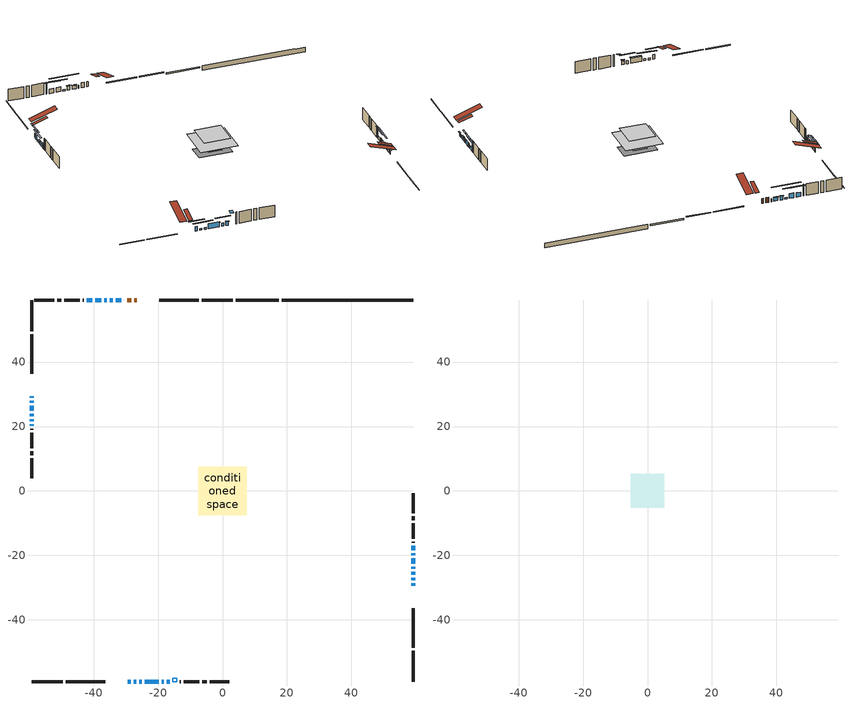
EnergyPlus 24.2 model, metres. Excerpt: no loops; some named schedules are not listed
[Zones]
conditioned space
 floor adiabatic (Floor2 construction): -2.84,-2.84 -2.84,2.84 2.84,2.84 2.84,-2.84 z0.65
 floor adiabatic (AdiabaticFloorConstruction): -7.46,-7.46 -7.46,7.46 7.46,7.46 7.46,-7.46 z3.09
 floor foundation (Slab1 construction): -6.65,-3.56 -6.65,3.56 6.65,3.56 6.65,-3.56 z-1.33
 floor foundation (Slab2 construction): -2.84,-2.84 -2.84,2.84 2.84,2.84 2.84,-2.84 z-0.15
 wall outside (RimJoist1 construction): 3.21,59.25 -6.51,59.25 / -59.25,-59.25 -49.54,-59.25 / -59.25,59.25 -59.25,49.54 / 59.25,-59.25 59.25,-49.54 z0.65:0.95
 wall outside (RimJoist2 construction): -7.44,59.25 -19.64,59.25 / -48.61,-59.25 -36.41,-59.25 / -59.25,48.61 -59.25,36.41 / 59.25,-48.61 59.25,-36.41 z0.65:0.95
 wall outside (AdiabaticWallConstruction 1): -26.6,59.25 -27.35,59.25 / -28.28,59.25 -29.52,59.25 z0.65:2.68
 wall outside (AdiabaticWallConstruction): -30.45,59.25 -30.55,59.25 / 59.25,-27.66 59.25,-26.91 z0.65:1.87; -29.45,-59.25 -28.53,-59.25 / -59.25,29.45 -59.25,28.94 / -59.25,28.01 -59.25,27.4 / -59.25,20.74 -59.25,20.23 / 59.25,-22.6 59.25,-20.87 / 59.25,-19.95 59.25,-19.34 / -40.38,59.25 -42.11,59.25 z0.65:2.48; -27.61,-59.25 -26.69,-59.25 z0.65:1.34; -25.76,-59.25 -25.05,-59.25 / -59.25,26.47 -59.25,24.95 z0.65:1.41; -24.12,-59.25 -19.75,-59.25 z0.65:2.71; -18.82,-59.25 -18.16,-59.25 z0.65:1.92; 59.25,-29.45 59.25,-28.59 / 59.25,-24.14 59.25,-23.53 / -31.48,59.25 -33.11,59.25 / -59.25,24.02 -59.25,23.2 / -59.25,22.28 -59.25,21.67 z0.65:2.12; 59.25,-25.99 59.25,-25.07 / -34.04,59.25 -34.95,59.25 / -17.23,-59.25 -16.37,-59.25 z0.65:2.23; -35.88,59.25 -36.7,59.25 z0.65:1.26; 59.25,-18.41 59.25,-16.98 z0.65:2; -37.62,59.25 -39.45,59.25 z0.65:2.61
 wall outside (Wall1 construction): -43.04,59.25 -43.32,59.25 / -13.22,-59.25 -12.93,-59.25 / -59.25,19.3 -59.25,19.01 / 59.25,-16.05 59.25,-15.77 z0.65:5.53
 wall outside (Wall2 construction): -44.25,59.25 -49.1,59.25 / -12,-59.25 -7.16,-59.25 / -59.25,18.08 -59.25,13.24 / 59.25,-14.84 59.25,-9.99 z0.65:5.53
 wall outside (Wall3 construction): -50.03,59.25 -51.31,59.25 / -6.23,-59.25 -4.95,-59.25 / -59.25,12.31 -59.25,11.03 / 59.25,-9.06 59.25,-7.78 z0.65:5.53
 wall outside (Wall4 construction): -52.23,59.25 -58.32,59.25 / -4.02,-59.25 2.07,-59.25 / -59.25,10.1 -59.25,4.01 / 59.25,-6.86 59.25,-0.77 z0.65:5.53
 wall foundation (FoundationWall1 construction): 18.41,59.25,-1.33 18.41,59.25,0.65 55.17,59.25,0.65 55.17,59.25,0.53 59.25,59.25,0.53 59.25,59.25,-1.33
 wall foundation (FoundationWall2 construction): 17.48,59.25 4.13,59.25 z-0.15:0.46
 window (WindowConstruction 22): -30.45,59.25 -30.55,59.25 z0.65:1.87
 window (WindowConstruction 5): -29.45,-59.25 -28.54,-59.25 z0.65:2.48
 window (WindowConstruction 6): -27.61,-59.25 -26.69,-59.25 z0.65:1.34
 window (WindowConstruction 7): -25.76,-59.25 -25.05,-59.25 z0.65:1.41
 window (WindowConstruction 8): -59.25,29.45 -59.25,28.94 z0.65:2.48
 window (WindowConstruction 9): -59.25,28.01 -59.25,27.4 z0.65:2.48
 window (WindowConstruction 10): -59.25,26.47 -59.25,24.95 z0.65:1.41
 window (WindowConstruction 11): -24.12,-59.25 -19.75,-59.25 z0.65:2.71
 window (WindowConstruction 12): -18.82,-59.25 -18.16,-59.25 z0.65:1.92
 window (WindowConstruction 13): 59.25,-29.45 59.25,-28.59 z0.65:2.12
 window (WindowConstruction 23): 59.25,-27.66 59.25,-26.91 z0.65:1.87
 window (WindowConstruction 14): 59.25,-25.99 59.25,-25.07 z0.65:2.23
 window (WindowConstruction 15): 59.25,-24.14 59.25,-23.53 z0.65:2.12
 window (WindowConstruction 16): -31.48,59.25 -33.11,59.25 z0.65:2.12
 window (WindowConstruction 17): -34.04,59.25 -34.95,59.25 z0.65:2.23
 window (WindowConstruction 18): -17.23,-59.25 -16.37,-59.25 z0.65:2.23
 window (WindowConstruction 19): -59.25,24.02 -59.25,23.21 z0.65:2.12
 window (WindowConstruction 20): -59.25,22.28 -59.25,21.67 z0.65:2.12
 window (WindowConstruction 21): -59.25,20.74 -59.25,20.23 z0.65:2.48
 window (WindowConstruction 24): -35.88,59.25 -36.69,59.25 z0.65:1.26
 window (WindowConstruction): 59.25,-22.6 59.25,-20.87 z0.65:2.48
 window (WindowConstruction 1): 59.25,-19.95 59.25,-19.34 z0.65:2.48
 window (WindowConstruction 2): 59.25,-18.41 59.25,-16.98 z0.65:2
 window (WindowConstruction 3): -37.62,59.25 -39.45,59.25 z0.65:2.61
 window (WindowConstruction 4): -40.38,59.25 -42.11,59.25 z0.65:2.48
 door (Door): -26.6,59.25 -27.35,59.25 z0.65:2.68
 door (Door 1): -28.28,59.25 -29.52,59.25 z0.65:2.68
 ceiling adiabatic (AdiabaticFloorConstruction): 7.46,-7.46 7.46,7.46 -7.46,7.46 -7.46,-7.46 z3.09
 roof outside (Roof2 construction): -25.67,59.25,5.53 -25.67,53.7,7.38 -24.21,53.7,7.38 -24.21,59.25,5.53; -30.38,-59.25,5.53 -30.38,-53.7,7.38 -31.84,-53.7,7.38 -31.84,-59.25,5.53; -59.25,30.38,5.53 -53.7,30.38,7.38 -53.7,31.84,7.38 -59.25,31.84,5.53; 59.25,-30.38,5.53 53.7,-30.38,7.38 53.7,-31.84,7.38 59.25,-31.84,5.53
 roof outside (AdiabaticRoofConstruction): -14.15,-59.25,5.53 -14.15,-58.03,5.94 -15.44,-58.03,5.94 -15.44,-59.25,5.53
 skylight (SkylightConstruction): -14.15,-59.25,5.53 -14.15,-58.03,5.94 -15.44,-58.03,5.94 -15.44,-59.25,5.53
attic - vented
 floor to conditioned space (Floor1 construction Reversed): -5.27,-5.27 -5.27,5.27 5.27,5.27 5.27,-5.27 z5.53
 roof outside (Roof1 construction): -23.28,59.25,5.53 -23.28,48.98,8.95 -20.57,48.98,8.95 -20.57,59.25,5.53; -32.77,-59.25,5.53 -32.77,-48.98,8.95 -35.48,-48.98,8.95 -35.48,-59.25,5.53; -59.25,32.77,5.53 -48.98,32.77,8.95 -48.98,35.48,8.95 -59.25,35.48,5.53; 59.25,-32.77,5.53 48.98,-32.77,8.95 48.98,-35.48,8.95 59.25,-35.48,5.53
shading: -25.82,-59.25 -32.17,-59.25 -32.17,-59.66 -25.82,-59.66 z5.2; -24.05,-59.25 -30.25,-59.25 -30.25,-59.66 -24.05,-59.66 z3.98; -22.41,-59.25 -28.4,-59.25 -28.4,-59.66 -22.41,-59.66 z4.05; -59.25,26.22 -59.25,32.17 -59.66,32.17 -59.66,26.22 z5.2; -59.25,24.68 -59.25,30.73 -59.66,30.73 -59.66,24.68 z5.2; -59.25,22.23 -59.25,29.19 -59.66,29.19 -59.66,22.23 z4.13; -19.67,-59.25 -24.2,-59.25 -24.2,-59.86 -19.67,-59.86 z2.79; -15.44,-59.25 -21.54,-59.25 -21.54,-59.66 -15.44,-59.66 z4.64; 59.25,-28.39 59.25,-29.65 59.66,-29.65 59.66,-28.39 z2.32; 59.25,-24.87 59.25,-26.19 59.66,-26.19 59.66,-24.87 z2.43; 59.25,-23.33 59.25,-24.34 59.66,-24.34 59.66,-23.33 z2.32; -33.31,59.25 -31.28,59.25 -31.28,59.66 -33.31,59.66 z2.32; -35.15,59.25 -33.84,59.25 -33.84,59.66 -35.15,59.66 z2.43; -16.07,-59.25 -17.53,-59.25 -17.53,-59.86 -16.07,-59.86 z2.52; -59.25,22.98 -59.25,24.25 -59.66,24.25 -59.66,22.98 z2.35; -59.25,21.47 -59.25,22.48 -59.66,22.48 -59.66,21.47 z2.32; -59.25,20.03 -59.25,20.94 -59.66,20.94 -59.66,20.03 z2.68; -42.21,59.25 -30.37,59.25 -30.37,59.66 -42.21,59.66 z6.77; 59.25,-18.16 59.25,-25.32 59.66,-25.32 59.66,-18.16 z5.2; 59.25,-16.62 59.25,-22.66 59.66,-22.66 59.66,-16.62 z5.2; 59.25,-14.27 59.25,-21.13 59.66,-21.13 59.66,-14.27 z4.72; -42.17,59.25 -34.9,59.25 -34.9,59.66 -42.17,59.66 z5.33; -44.83,59.25 -37.66,59.25 -37.66,59.66 -44.83,59.66 z5.2
[Building]
Building 1: Terrain=Suburbs
[Site:Location]
Point Petre AUT_ON: Latitude {deg}=43.83; Longitude {deg}=-77.15; Time Zone {hr}=-5; Elevation {m}=79; Keep Site Location Information=Yes
[Site:GroundTemperature:Shallow]
3.7516, 1.80644, 1.65067, 2.57374, 6.27937, 9.96774, 13.1654, 15.191, 15.363, 13.7156, 10.5995, 7.02426
[Site:WaterMainsTemperature]
Calculation Method=Schedule; Temperature Schedule=mains temperature schedule
[Material] Roughness=Rough; Thermal Absorptance=0.9
Name | Thickness {m} | Conductivity {W/m-K} | Density {kg/m3} | Specific Heat {J/kg-K} | Solar Absorptance | Visible Absorptance
asphalt or fiberglass shingles | 0.00635 | 0.162714 | 1121.4 | 1465.45 | 0.4 | 0.4
asphalt or fiberglass shingles 1 | 0.00635 | 0.162714 | 1121.4 | 1465.45 | 0.7 | 0.7
ceiling loosefill ins | 0.0846667 | 0.0480833 | 16.02 | 1046.75 | 0.7 | 0.7
ceiling stud and cavity | 0.1397 | 0.104117 | 65.682 | 1177.47 | 0.7 | 0.7
concrete 4.0 in. | 0.1016 | 1.803125 | 2242.8 | 837.4 | 0.7 | 0.7
concrete 8.0 in. | 0.2032 | 1.803125 | 2242.8 | 837.4 | 0.7 | 0.7
door material | 0.04445 | 0.053851 | 512.64 | 1214.23 | 0.7 | 0.7
door material 1 | 0.04445 | 0.188738 | 512.64 | 1214.23 | 0.7 | 0.7
exterior vertical ins | 0.00642537 | 0.029427 | 32.04 | 1214.23 | 0.7 | 0.7
floor covering | 0.0127 | 0.0433444 | 54.468 | 1339.84 | 0.6 | 0.6
floor rigid ins; roof rigid ins; wall rigid ins | 0.051816 | 0.029427 | 32.04 | 1214.23 | 0.7 | 0.7
floor rigid ins 1; roof rigid ins 1; wall rigid ins 1 | 0.512978 | 0.029427 | 32.04 | 1214.23 | 0.7 | 0.7
floor stud and cavity | 0.1397 | 0.192148 | 92.3553 | 1139.71 | 0.7 | 0.7
floor stud and cavity 1 | 0.1397 | 1.75129 | 37.0049 | 1207.88 | 0.7 | 0.7
furniture material conditioned space 1 | 0.1524 | 0.115458 | 640.8 | 1214.23 | 0.6 | 0.6
gypsum board | 0.0127 | 0.160291 | 801 | 837.4 | 0.6 | 0.6
gypsum board 1 | 0.0127 | 0.160291 | 801 | 837.4 | 0.7 | 0.7
osb sheathing 0.5 in. | 0.0127 | 0.115458 | 512.64 | 1214.23 | 0.7 | 0.7
osb sheathing 0.75 in. | 0.01905 | 0.115458 | 512.64 | 1214.23 | 0.7 | 0.7
osb sheathing 2.0 in. | 0.0508 | 0.115458 | 512.64 | 1214.23 | 0.7 | 0.7
rim joist stud and cavity | 0.0508 | 0.177588 | 50.32683 | 1063.81 | 0.6 | 0.6
rim joist stud and cavity 1 | 0.0508 | 0.49249 | 125.044 | 1163.47 | 0.6 | 0.6
roof stud and cavity | 0.2032 | 0.19904 | 78.34581 | 1123.46 | 0.7 | 0.7
roof stud and cavity 1 | 0.18415 | 1.78685 | 37.0049 | 1207.88 | 0.6 | 0.6
wall stud and cavity | 0.1397 | 0.28235 | 139.0536 | 1170.24 | 0.7 | 0.7
wall stud and cavity 1 | 0.1397 | 0.390845 | 139.0536 | 1170.24 | 0.7 | 0.7
wall stud and cavity 2 | 0.1397 | 0.212138 | 139.0536 | 1170.24 | 0.7 | 0.7
wall stud and cavity 3 | 0.1397 | 0.396708 | 139.0536 | 1170.24 | 0.7 | 0.7
wall stud and cavity 4 | 0.0889 | 0.380278 | 52.3479 | 1209.89 | 0.7 | 0.7
wall stud and cavity 5 | 0.0889 | 0.391764 | 83.0341 | 1211.67 | 0.7 | 0.7
wood siding | 0.0254 | 0.102417 | 544.68 | 1172.36 | 0.4 | 0.4
wood siding 1; wood siding 2; wood siding 3 | 0.0254 | 0.102417 | 544.68 | 1172.36 | 0.7 | 0.7
[WindowMaterial:SimpleGlazingSystem]
Name | U-Factor {W/m2-K} | Solar Heat Gain Coefficient
SkylightMaterial | 5.31111 | 0.7389
WindowMaterial | 2.78903 | 0.69
WindowMaterial 1 | 2.76973 | 0.63
WindowMaterial 10 | 6.7659 | 0.8
WindowMaterial 11 | 2.76746 | 0.63
WindowMaterial 12 | 2.77597 | 0.65
WindowMaterial 13 | 2.77825 | 0.66
WindowMaterial 14 | 2.76689 | 0.63
WindowMaterial 15 | 2.77484 | 0.65
WindowMaterial 16 | 2.77711 | 0.66
WindowMaterial 17 | 3.11893 | 0.41
WindowMaterial 18 | 5.2107 | 0.66
WindowMaterial 19 | 2.75553 | 0.6
WindowMaterial 2 | 2.78392 | 0.68
WindowMaterial 3 | 2.790737 | 0.7
WindowMaterial 4 | 2.779381 | 0.66
WindowMaterial 5 | 2.77995 | 0.67
WindowMaterial 6 | 2.762347 | 0.62
WindowMaterial 7 | 2.75837 | 0.61
WindowMaterial 8 | 2.76405 | 0.62
WindowMaterial 9 | 2.773703 | 0.65
[Construction]
AdiabaticFloorConstruction: floor stud and cavity 1, floor rigid ins 1, osb sheathing 0.75 in., floor covering
AdiabaticRoofConstruction: asphalt or fiberglass shingles 1, roof rigid ins 1, osb sheathing 0.75 in., roof stud and cavity 1
AdiabaticWallConstruction: wood siding 2, wall rigid ins 1, wall stud and cavity 4, gypsum board
AdiabaticWallConstruction 1: wood siding 3, wall rigid ins 1, wall stud and cavity 4, gypsum board
Door: door material
Door 1: door material 1
Floor1 construction Reversed: gypsum board, ceiling stud and cavity, ceiling loosefill ins
Floor2 construction: floor stud and cavity, floor rigid ins, osb sheathing 0.75 in., floor covering
FoundationWall1 construction: concrete 8.0 in.
FoundationWall2 construction: concrete 8.0 in., gypsum board 1
furniture construction conditioned space 1: furniture material conditioned space 1
PartitionWallConstruction: gypsum board, wall stud and cavity 5, gypsum board
RimJoist1 construction: wood siding 1, rim joist stud and cavity
RimJoist2 construction: wood siding 1, osb sheathing 2.0 in., rim joist stud and cavity 1
Roof1 construction: asphalt or fiberglass shingles
Roof2 construction: asphalt or fiberglass shingles, roof rigid ins, osb sheathing 0.75 in., roof stud and cavity, gypsum board
SkylightConstruction: SkylightMaterial
Slab1 construction; Slab2 construction: concrete 4.0 in.
Wall1 construction: wood siding, wall rigid ins, osb sheathing 0.5 in., wall stud and cavity, gypsum board
Wall2 construction: wood siding, osb sheathing 0.5 in., wall stud and cavity 1, gypsum board
Wall3 construction: wood siding, wall rigid ins, osb sheathing 0.5 in., wall stud and cavity 2, gypsum board
Wall4 construction: wood siding, osb sheathing 0.5 in., wall stud and cavity 3, gypsum board
WindowConstruction: WindowMaterial
WindowConstruction 1; WindowConstruction 9: WindowMaterial 1
WindowConstruction 10: WindowMaterial 9
WindowConstruction 11: WindowMaterial 10
WindowConstruction 12: WindowMaterial 11
WindowConstruction 13: WindowMaterial 12
WindowConstruction 14; WindowConstruction 17: WindowMaterial 13
WindowConstruction 15; WindowConstruction 20: WindowMaterial 14
WindowConstruction 16; WindowConstruction 19: WindowMaterial 15
WindowConstruction 18: WindowMaterial 16
WindowConstruction 2: WindowMaterial 2
WindowConstruction 21; WindowConstruction 8: WindowMaterial 8
WindowConstruction 22: WindowMaterial 17
WindowConstruction 23: WindowMaterial 18
WindowConstruction 24: WindowMaterial 19
WindowConstruction 3: WindowMaterial 3
WindowConstruction 4: WindowMaterial 4
WindowConstruction 5: WindowMaterial 5
WindowConstruction 6: WindowMaterial 6
WindowConstruction 7: WindowMaterial 7
[Zone] Multiplier=1; Part of Total Floor Area=Yes
Name | Volume {m3}
attic - vented | 61.8358
conditioned space | 895.6
[Space]
Name | Zone | Volume {m3}
attic - vented 1 | attic - vented | 61.8358
conditioned space 1 | conditioned space | 895.6
[ZoneInfiltration:EffectiveLeakageArea]
infil attic - vented 1: Zone or Space=attic - vented 1; Schedule=Always On Discrete; Effective Air Leakage Area {cm2}=4045.09; Stack Coefficient=0.000238119; Wind Coefficient=1.0426e-05
[ZoneMixing]
whole house fan mix: Zone or Space=attic - vented; Schedule=Always On Continuous; Design Flow Rate Calculation Method=Flow/Zone; Design Flow Rate {m3/s}=0; Source Zone or Space=conditioned space
[SurfaceProperty:ExposedFoundationPerimeter] Exposed Perimeter Calculation Method=TotalExposedPerimeter
Name | Total Exposed Perimeter {m}
Slab1 | 40.843
Slab2 | 13.347
[InternalMass] Zone or ZoneList=conditioned space; Space or SpaceList=conditioned space 1
Name | Construction | Surface Area {m2}
furniture mass conditioned space 1 | furniture construction conditioned space 1 | 152.61
partition wall mass | PartitionWallConstruction | 349.368
[Lights]
interior lighting: Zone or ZoneList or Space or SpaceList=conditioned space 1; Schedule=interior lighting schedule; Design Level Calculation Method=LightingLevel; Lighting Level {W}=343.2; Return Air Fraction=0; Fraction Radiant=0.6; Fraction Visible=0.2; Fraction Replaceable=1
[People]
occupants: Zone or ZoneList or Space or SpaceList=conditioned space 1; Number of People Schedule=occupants schedule; Number of People Calculation Method=People; Number of People=3; Fraction Radiant=0.314171; Sensible Heat Fraction=0.56303; Activity Level Schedule=occupants activity schedule; Carbon Dioxide Generation Rate {m3/s-W}=0; Enable ASHRAE 55 Comfort Warnings=No; Mean Radiant Temperature Calculation Type=EnclosureAveraged
[ElectricEquipment] Zone or ZoneList or Space or SpaceList=conditioned space 1; Design Level Calculation Method=EquipmentLevel
Name | Schedule | Design Level {W} | Fraction Latent | Fraction Radiant | Fraction Lost
clothes dryer | clothes dryer schedule | 140.772 | 0.015 | 0.081 | 0.85
clothes washer | clothes washer schedule | 32.1985 | 0.03 | 0.162 | 0.7
cooking range | cooking range schedule | 215.147 | 0.08 | 0.432 | 0.2
dishwasher | dishwasher schedule | 66.8632 | 0.3 | 0.18 | 0.4
fridge | fridge schedule | 72.9452 | 0 | 0.6 | 0
mech vent bath fan 0 | mech vent bath fan 0 schedule | 50.2 | 0 | 0 | 1
mech vent bath fan 1 | mech vent bath fan 1 schedule | 50.2 | 0 | 0 | 1
mech vent house fan | mech vent house fan schedule | 0 | 0 | 0 | 1
mech vent house fan cfis | mech vent house fan cfis schedule | 0 | 0 | 0 | 0
misc plug loads | misc plug loads schedule | 494.7 | 0.045 | 0.513 | 0.1
whole house fan | Always On Discrete | 0 | 0 | 0 | 1
[OtherEquipment] Zone or ZoneList or Space or SpaceList=conditioned space 1; Design Level Calculation Method=EquipmentLevel
Name | Fuel Type | Schedule | Design Level {W} | Fraction Latent | Fraction Radiant | Fraction Lost
clothes dryer 1 | Electricity | clothes dryer schedule | 0 | 0.015 | 0.081 | 0.85
cooking range 1 | Electricity | cooking range schedule | 0 | 0.08 | 0.432 | 0.2
general water use latent | None | general water use schedule | 62.594 | 1 | 0 | 0
general water use sensible | None | general water use schedule | -61.6891 | 0 | 0.6 | 0
mech vent house fan latent load | None | Always On Discrete | 0 | 1 | 0 | 0
mech vent house fan sensible load | None | Always On Discrete | 0 | 0 | 0 | 0
water heater energy adjustment1 | NaturalGas | Always On Discrete | 0.01 | 0 | 0 | 1
[ZoneInfiltration:DesignFlowRate] Zone or ZoneList or Space or SpaceList=conditioned space 1; Schedule=Always On Discrete; Design Flow Rate Calculation Method=Flow/Zone; Design Flow Rate {m3/s}=0
infil flow; natural vent flow; whole house fan flow
[Foundation:Kiva] Initial Indoor Air Temperature {C}=18; Wall Depth Below Slab {m}=0.2032
Name | Wall Height Above Grade {m} | Custom Block Material Name 1 | Custom Block Depth 1 {m} | Custom Block X Position 1 {m} | Custom Block Z Position 1 {m}
Foundation Kiva 1 | 0.650016
Foundation Kiva 2 | 0.460004 | exterior vertical ins | 0.609996 | 0.2159 | 0
[Foundation:Kiva:Settings]
Soil Conductivity {W/m-K}=0.849921; Soil Density {kg/m3}=1842.3; Soil Specific Heat {J/kg-K}=418.7; Ground Solar Absorptivity=0.9; Ground Thermal Absorptivity=0.9; Ground Surface Roughness {m}=0.03; Far-Field Width {m}=40; Deep-Ground Boundary Condition=ZeroFlux; Deep-Ground Depth {m}=40; Minimum Cell Dimension {m}=0.2; Maximum Cell Growth Coefficient=3; Simulation Timestep=Timestep
[Exterior:Lights]
exterior lighting: Schedule=exterior lighting schedule; Design Level {W}=75.6
[Schedule:Constant]
Name | Hourly Value
Always On Continuous; mech vent house fan schedule; mech vent house fan cfis schedule; Always On Discrete | 1
occupants activity schedule | 117.228
fridge schedule | 0
[Schedule:Week:Daily]
interior lighting schedule Week Rule - Jan1-Jan27: interior lighting schedule day, interior lighting schedule day, interior lighting schedule day, interior lighting schedule day, interior lighting schedule day, interior lighting schedule day, interior lighting schedule day, interior lighting schedule default day, interior lighting schedule default day, interior lighting schedule default day, interior lighting schedule default day, interior lighting schedule default day
interior lighting schedule Week Rule - Jan28-Feb3: interior lighting schedule day, interior lighting schedule day, interior lighting schedule day, interior lighting schedule day, interior lighting schedule day 1, interior lighting schedule day 1, interior lighting schedule day 1, interior lighting schedule default day, interior lighting schedule default day, interior lighting schedule default day, interior lighting schedule default day, interior lighting schedule default day
interior lighting schedule Week Rule - Feb4-Feb24: interior lighting schedule day 1, interior lighting schedule day 1, interior lighting schedule day 1, interior lighting schedule day 1, interior lighting schedule day 1, interior lighting schedule day 1, interior lighting schedule day 1, interior lighting schedule default day, interior lighting schedule default day, interior lighting schedule default day, interior lighting schedule default day, interior lighting schedule default day
interior lighting schedule Week Rule - Feb25-Mar3: interior lighting schedule day 1, interior lighting schedule day 1, interior lighting schedule day 1, interior lighting schedule day 1, interior lighting schedule day 2, interior lighting schedule day 2, interior lighting schedule day 2, interior lighting schedule default day, interior lighting schedule default day, interior lighting schedule default day, interior lighting schedule default day, interior lighting schedule default day
interior lighting schedule Week Rule - Mar4-Mar31: interior lighting schedule day 2, interior lighting schedule day 2, interior lighting schedule day 2, interior lighting schedule day 2, interior lighting schedule day 2, interior lighting schedule day 2, interior lighting schedule day 2, interior lighting schedule default day, interior lighting schedule default day, interior lighting schedule default day, interior lighting schedule default day, interior lighting schedule default day
interior lighting schedule Week Rule - Apr1-Apr28: interior lighting schedule day 3, interior lighting schedule day 3, interior lighting schedule day 3, interior lighting schedule day 3, interior lighting schedule day 3, interior lighting schedule day 3, interior lighting schedule day 3, interior lighting schedule default day, interior lighting schedule default day, interior lighting schedule default day, interior lighting schedule default day, interior lighting schedule default day
interior lighting schedule Week Rule - Apr29-May5: interior lighting schedule day 3, interior lighting schedule day 3, interior lighting schedule day 4, interior lighting schedule day 4, interior lighting schedule day 4, interior lighting schedule day 4, interior lighting schedule day 4, interior lighting schedule default day, interior lighting schedule default day, interior lighting schedule default day, interior lighting schedule default day, interior lighting schedule default day
interior lighting schedule Week Rule - May6-May26: interior lighting schedule day 4, interior lighting schedule day 4, interior lighting schedule day 4, interior lighting schedule day 4, interior lighting schedule day 4, interior lighting schedule day 4, interior lighting schedule day 4, interior lighting schedule default day, interior lighting schedule default day, interior lighting schedule default day, interior lighting schedule default day, interior lighting schedule default day
interior lighting schedule Week Rule - May27-Jun2: interior lighting schedule day 4, interior lighting schedule day 4, interior lighting schedule day 4, interior lighting schedule day 4, interior lighting schedule day 4, interior lighting schedule day 5, interior lighting schedule day 5, interior lighting schedule default day, interior lighting schedule default day, interior lighting schedule default day, interior lighting schedule default day, interior lighting schedule default day
interior lighting schedule Week Rule - Jun3-Jun30: interior lighting schedule day 5, interior lighting schedule day 5, interior lighting schedule day 5, interior lighting schedule day 5, interior lighting schedule day 5, interior lighting schedule day 5, interior lighting schedule day 5, interior lighting schedule default day, interior lighting schedule default day, interior lighting schedule default day, interior lighting schedule default day, interior lighting schedule default day
interior lighting schedule Week Rule - Jul1-Jul28: interior lighting schedule day 6, interior lighting schedule day 6, interior lighting schedule day 6, interior lighting schedule day 6, interior lighting schedule day 6, interior lighting schedule day 6, interior lighting schedule day 6, interior lighting schedule default day, interior lighting schedule default day, interior lighting schedule default day, interior lighting schedule default day, interior lighting schedule default day
interior lighting schedule Week Rule - Jul29-Aug4: interior lighting schedule day 6, interior lighting schedule day 6, interior lighting schedule day 6, interior lighting schedule day 7, interior lighting schedule day 7, interior lighting schedule day 7, interior lighting schedule day 7, interior lighting schedule default day, interior lighting schedule default day, interior lighting schedule default day, interior lighting schedule default day, interior lighting schedule default day
interior lighting schedule Week Rule - Aug5-Aug25: interior lighting schedule day 7, interior lighting schedule day 7, interior lighting schedule day 7, interior lighting schedule day 7, interior lighting schedule day 7, interior lighting schedule day 7, interior lighting schedule day 7, interior lighting schedule default day, interior lighting schedule default day, interior lighting schedule default day, interior lighting schedule default day, interior lighting schedule default day
interior lighting schedule Week Rule - Aug26-Sep1: interior lighting schedule day 7, interior lighting schedule day 7, interior lighting schedule day 7, interior lighting schedule day 7, interior lighting schedule day 7, interior lighting schedule day 7, interior lighting schedule day 8, interior lighting schedule default day, interior lighting schedule default day, interior lighting schedule default day, interior lighting schedule default day, interior lighting schedule default day
interior lighting schedule Week Rule - Sep2-Sep29: interior lighting schedule day 8, interior lighting schedule day 8, interior lighting schedule day 8, interior lighting schedule day 8, interior lighting schedule day 8, interior lighting schedule day 8, interior lighting schedule day 8, interior lighting schedule default day, interior lighting schedule default day, interior lighting schedule default day, interior lighting schedule default day, interior lighting schedule default day
interior lighting schedule Week Rule - Sep30-Oct6: interior lighting schedule day 8, interior lighting schedule day 9, interior lighting schedule day 9, interior lighting schedule day 9, interior lighting schedule day 9, interior lighting schedule day 9, interior lighting schedule day 9, interior lighting schedule default day, interior lighting schedule default day, interior lighting schedule default day, interior lighting schedule default day, interior lighting schedule default day
interior lighting schedule Week Rule - Oct7-Oct27: interior lighting schedule day 9, interior lighting schedule day 9, interior lighting schedule day 9, interior lighting schedule day 9, interior lighting schedule day 9, interior lighting schedule day 9, interior lighting schedule day 9, interior lighting schedule default day, interior lighting schedule default day, interior lighting schedule default day, interior lighting schedule default day, interior lighting schedule default day
interior lighting schedule Week Rule - Oct28-Nov3: interior lighting schedule day 9, interior lighting schedule day 9, interior lighting schedule day 9, interior lighting schedule day 9, interior lighting schedule day 10, interior lighting schedule day 10, interior lighting schedule day 10, interior lighting schedule default day, interior lighting schedule default day, interior lighting schedule default day, interior lighting schedule default day, interior lighting schedule default day
interior lighting schedule Week Rule - Nov4-Nov24: interior lighting schedule day 10, interior lighting schedule day 10, interior lighting schedule day 10, interior lighting schedule day 10, interior lighting schedule day 10, interior lighting schedule day 10, interior lighting schedule day 10, interior lighting schedule default day, interior lighting schedule default day, interior lighting schedule default day, interior lighting schedule default day, interior lighting schedule default day
interior lighting schedule Week Rule - Nov25-Dec1: interior lighting schedule day 10, interior lighting schedule day 10, interior lighting schedule day 10, interior lighting schedule day 10, interior lighting schedule day 10, interior lighting schedule day 10, interior lighting schedule day 11, interior lighting schedule default day, interior lighting schedule default day, interior lighting schedule default day, interior lighting schedule default day, interior lighting schedule default day
interior lighting schedule Week Rule - Dec2-Dec31: interior lighting schedule day 11, interior lighting schedule day 11, interior lighting schedule day 11, interior lighting schedule day 11, interior lighting schedule day 11, interior lighting schedule day 11, interior lighting schedule day 11, interior lighting schedule default day, interior lighting schedule default day, interior lighting schedule default day, interior lighting schedule default day, interior lighting schedule default day
occupants schedule Week Rule - Jan1-Dec31: occupants schedule day, occupants schedule day, occupants schedule day, occupants schedule day, occupants schedule day, occupants schedule day, occupants schedule day, occupants schedule default day, occupants schedule default day, occupants schedule default day, occupants schedule default day, occupants schedule default day
clothes dryer schedule Week Rule - Jan1-Dec31: clothes dryer schedule day, clothes dryer schedule day, clothes dryer schedule day, clothes dryer schedule day, clothes dryer schedule day, clothes dryer schedule day, clothes dryer schedule day, clothes dryer schedule default day, clothes dryer schedule default day, clothes dryer schedule default day, clothes dryer schedule default day, clothes dryer schedule default day
clothes washer schedule Week Rule - Jan1-Dec31: clothes washer schedule day, clothes washer schedule day, clothes washer schedule day, clothes washer schedule day, clothes washer schedule day, clothes washer schedule day, clothes washer schedule day, clothes washer schedule default day, clothes washer schedule default day, clothes washer schedule default day, clothes washer schedule default day, clothes washer schedule default day
cooking range schedule Week Rule - Jan1-Dec31: cooking range schedule day, cooking range schedule day, cooking range schedule day, cooking range schedule day, cooking range schedule day, cooking range schedule day, cooking range schedule day, cooking range schedule default day, cooking range schedule default day, cooking range schedule default day, cooking range schedule default day, cooking range schedule default day
dishwasher schedule Week Rule - Jan1-Dec31: dishwasher schedule day, dishwasher schedule day, dishwasher schedule day, dishwasher schedule day, dishwasher schedule day, dishwasher schedule day, dishwasher schedule day, dishwasher schedule default day, dishwasher schedule default day, dishwasher schedule default day, dishwasher schedule default day, dishwasher schedule default day
mech vent bath fan 0 schedule Week Rule - Jan1-Dec31: mech vent bath fan 0 schedule day, mech vent bath fan 0 schedule day, mech vent bath fan 0 schedule day, mech vent bath fan 0 schedule day, mech vent bath fan 0 schedule day, mech vent bath fan 0 schedule day, mech vent bath fan 0 schedule day, mech vent bath fan 0 schedule default day, mech vent bath fan 0 schedule default day, mech vent bath fan 0 schedule default day, mech vent bath fan 0 schedule default day, mech vent bath fan 0 schedule default day
mech vent bath fan 1 schedule Week Rule - Jan1-Dec31: mech vent bath fan 1 schedule day, mech vent bath fan 1 schedule day, mech vent bath fan 1 schedule day, mech vent bath fan 1 schedule day, mech vent bath fan 1 schedule day, mech vent bath fan 1 schedule day, mech vent bath fan 1 schedule day, mech vent bath fan 1 schedule default day, mech vent bath fan 1 schedule default day, mech vent bath fan 1 schedule default day, mech vent bath fan 1 schedule default day, mech vent bath fan 1 schedule default day
misc plug loads schedule Week Rule - Jan1-Dec31: misc plug loads schedule day, misc plug loads schedule day, misc plug loads schedule day, misc plug loads schedule day, misc plug loads schedule day, misc plug loads schedule day, misc plug loads schedule day, misc plug loads schedule default day, misc plug loads schedule default day, misc plug loads schedule default day, misc plug loads schedule default day, misc plug loads schedule default day
[Schedule:Year]
interior lighting schedule: interior lighting schedule Week Rule - Jan1-Jan27, 1, 1, 1, 27, interior lighting schedule Week Rule - Jan28-Feb3, 1, 28, 2, 3, interior lighting schedule Week Rule - Feb4-Feb24, 2, 4, 2, 24, interior lighting schedule Week Rule - Feb25-Mar3, 2, 25, 3, 3, interior lighting schedule Week Rule - Mar4-Mar31, 3, 4, 3, 31, interior lighting schedule Week Rule - Apr1-Apr28, 4, 1, 4, 28, interior lighting schedule Week Rule - Apr29-May5, 4, 29, 5, 5, interior lighting schedule Week Rule - May6-May26, 5, 6, 5, 26, interior lighting schedule Week Rule - May27-Jun2, 5, 27, 6, 2, interior lighting schedule Week Rule - Jun3-Jun30, 6, 3, 6, 30, interior lighting schedule Week Rule - Jul1-Jul28, 7, 1, 7, 28, interior lighting schedule Week Rule - Jul29-Aug4, 7, 29, 8, 4, interior lighting schedule Week Rule - Aug5-Aug25, 8, 5, 8, 25, interior lighting schedule Week Rule - Aug26-Sep1, 8, 26, 9, 1, interior lighting schedule Week Rule - Sep2-Sep29, 9, 2, 9, 29, interior lighting schedule Week Rule - Sep30-Oct6, 9, 30, 10, 6, interior lighting schedule Week Rule - Oct7-Oct27, 10, 7, 10, 27, interior lighting schedule Week Rule - Oct28-Nov3, 10, 28, 11, 3, interior lighting schedule Week Rule - Nov4-Nov24, 11, 4, 11, 24, interior lighting schedule Week Rule - Nov25-Dec1, 11, 25, 12, 1, interior lighting schedule Week Rule - Dec2-Dec31, 12, 2, 12, 31
occupants schedule: occupants schedule Week Rule - Jan1-Dec31, 1, 1, 12, 31
clothes dryer schedule: clothes dryer schedule Week Rule - Jan1-Dec31, 1, 1, 12, 31
clothes washer schedule: clothes washer schedule Week Rule - Jan1-Dec31, 1, 1, 12, 31
cooking range schedule: cooking range schedule Week Rule - Jan1-Dec31, 1, 1, 12, 31
dishwasher schedule: dishwasher schedule Week Rule - Jan1-Dec31, 1, 1, 12, 31
mech vent bath fan 0 schedule: mech vent bath fan 0 schedule Week Rule - Jan1-Dec31, 1, 1, 12, 31
mech vent bath fan 1 schedule: mech vent bath fan 1 schedule Week Rule - Jan1-Dec31, 1, 1, 12, 31
misc plug loads schedule: misc plug loads schedule Week Rule - Jan1-Dec31, 1, 1, 12, 31
general water use schedule: general water use schedule Week Rule - Jan1-Dec31, 1, 1, 12, 31
exterior lighting schedule: exterior lighting schedule Week Rule - Jan1-Jan27, 1, 1, 1, 27, exterior lighting schedule Week Rule - Jan28-Feb3, 1, 28, 2, 3, exterior lighting schedule Week Rule - Feb4-Feb24, 2, 4, 2, 24, exterior lighting schedule Week Rule - Feb25-Mar3, 2, 25, 3, 3, exterior lighting schedule Week Rule - Mar4-Mar31, 3, 4, 3, 31, exterior lighting schedule Week Rule - Apr1-Apr28, 4, 1, 4, 28, exterior lighting schedule Week Rule - Apr29-May5, 4, 29, 5, 5, exterior lighting schedule Week Rule - May6-May26, 5, 6, 5, 26, exterior lighting schedule Week Rule - May27-Jun2, 5, 27, 6, 2, exterior lighting schedule Week Rule - Jun3-Jun30, 6, 3, 6, 30, exterior lighting schedule Week Rule - Jul1-Jul28, 7, 1, 7, 28, exterior lighting schedule Week Rule - Jul29-Aug4, 7, 29, 8, 4, exterior lighting schedule Week Rule - Aug5-Aug25, 8, 5, 8, 25, exterior lighting schedule Week Rule - Aug26-Sep1, 8, 26, 9, 1, exterior lighting schedule Week Rule - Sep2-Sep29, 9, 2, 9, 29, exterior lighting schedule Week Rule - Sep30-Oct6, 9, 30, 10, 6, exterior lighting schedule Week Rule - Oct7-Oct27, 10, 7, 10, 27, exterior lighting schedule Week Rule - Oct28-Nov3, 10, 28, 11, 3, exterior lighting schedule Week Rule - Nov4-Nov24, 11, 4, 11, 24, exterior lighting schedule Week Rule - Nov25-Dec1, 11, 25, 12, 1, exterior lighting schedule Week Rule - Dec2-Dec31, 12, 2, 12, 31
[Schedule:Compact]
mains temperature schedule: Through: 01/01, For: AllDays, Until: 24:00, 7.83056, Through: 01/02, For: AllDays, Until: 24:00, 7.76444, Through: 01/03, For: AllDays, Until: 24:00, 7.69889, Through: 01/04, For: AllDays, Until: 24:00, 7.635, Through: 01/05, For: AllDays, Until: 24:00, 7.57222, Through: 01/06, For: AllDays, Until: 24:00, 7.51056, Through: 01/07, For: AllDays, Until: 24:00, 7.45, Through: 01/08, For: AllDays, Until: 24:00, 7.39111, Through: 01/09, For: AllDays, Until: 24:00, 7.33278, Through: 01/10, For: AllDays, Until: 24:00, 7.27667, Through: 01/11, For: AllDays, Until: 24:00, 7.22111, Through: 01/12, For: AllDays, Until: 24:00, 7.16722, Through: 01/13, For: AllDays, Until: 24:00, 7.11444, Through: 01/14, For: AllDays, Until: 24:00, 7.06333, Through: 01/15, For: AllDays, Until: 24:00, 7.01333, Through: 01/16, For: AllDays, Until: 24:00, 6.965, Through: 01/17, For: AllDays, Until: 24:00, 6.91778, Through: 01/18, For: AllDays, Until: 24:00, 6.87167, Through: 01/19, For: AllDays, Until: 24:00, 6.82778, Through: 01/20, For: AllDays, Until: 24:00, 6.78444, Through: 01/21, For: AllDays, Until: 24:00, 6.74333, Through: 01/22, For: AllDays, Until: 24:00, 6.70333, Through: 01/23, For: AllDays, Until: 24:00, 6.665, Through: 01/24, For: AllDays, Until: 24:00, 6.62778, Through: 01/25, For: AllDays, Until: 24:00, 6.59222, Through: 01/26, For: AllDays, Until: 24:00, 6.55833, Through: 01/27, For: AllDays, Until: 24:00, 6.52556, Through: 01/28, For: AllDays, Until: 24:00, 6.495, Through: 01/29, For: AllDays, Until: 24:00, 6.46556, Through: 01/30, For: AllDays, Until: 24:00, 6.43722, Through: 01/31, For: AllDays, Until: 24:00, 6.41111, Through: 02/01, For: AllDays, Until: 24:00, 6.38611, Through: 02/02, For: AllDays, Until: 24:00, 6.36333, Through: 02/03, For: AllDays, Until: 24:00, 6.34167, Through: 02/04, For: AllDays, Until: 24:00, 6.32111, Through: 02/05, For: AllDays, Until: 24:00, 6.30278, Through: 02/06, For: AllDays, Until: 24:00, 6.28611, Through: 02/07, For: AllDays, Until: 24:00, 6.27056, Through: 02/08, For: AllDays, Until: 24:00, 6.25722, Through: 02/09, For: AllDays, Until: 24:00, 6.245, Through: 02/10, For: AllDays, Until: 24:00, 6.23444, Through: 02/11, For: AllDays, Until: 24:00, 6.22556, Through: 02/12, For: AllDays, Until: 24:00, 6.21833, Through: 02/13, For: AllDays, Until: 24:00, 6.21278, Through: 02/14, For: AllDays, Until: 24:00, 6.20889, Through: 02/15, For: AllDays, Until: 24:00, 6.20611, Through: 02/16, For: AllDays, Until: 24:00, 6.20556, Through: 02/17, For: AllDays, Until: 24:00, 6.20611, Through: 02/18, For: AllDays, Until: 24:00, 6.20889, Through: 02/19, For: AllDays, Until: 24:00, 6.21278, Through: 02/20, For: AllDays, Until: 24:00, 6.21833, Through: 02/21, For: AllDays, Until: 24:00, 6.22556, Through: 02/22, For: AllDays, Until: 24:00, 6.235, Through: 02/23, For: AllDays, Until: 24:00, 6.245, Through: 02/24, For: AllDays, Until: 24:00, 6.25722, Through: 02/25, For: AllDays, Until: 24:00, 6.27111, Through: 02/26, For: AllDays, Until: 24:00, 6.28667, Through: 02/27, For: AllDays, Until: 24:00, 6.30333, Through: 02/28, For: AllDays, Until: 24:00, 6.32222, Through: 03/01, For: AllDays, Until: 24:00, 6.34222, Through: 03/02, For: AllDays, Until: 24:00, 6.36389, Through: 03/03, For: AllDays, Until: 24:00, 6.38722, Through: 03/04, For: AllDays, Until: 24:00, 6.41167, Through: 03/05, For: AllDays, Until: 24:00, 6.43833, Through: 03/06, For: AllDays, Until: 24:00, 6.46611, Through: 03/07, For: AllDays, Until: 24:00, 6.49556, Through: 03/08, For: AllDays, Until: 24:00, 6.52667, Through: 03/09, For: AllDays, Until: 24:00, 6.55944, Through: 03/10, For: AllDays, Until: 24:00, 6.59333, Through: 03/11, For: AllDays, Until: 24:00, 6.62889, Through: 03/12, For: AllDays, Until: 24:00, 6.66611, Through: 03/13, For: AllDays, Until: 24:00, 6.70444, Through: 03/14, For: AllDays, Until: 24:00, 6.74444, Through: 03/15, For: AllDays, Until: 24:00, 6.78611, Through: 03/16, For: AllDays, Until: 24:00, 6.82889, Through: 03/17, For: AllDays, Until: 24:00, 6.87333, Through: 03/18, For: AllDays, Until: 24:00, 6.91889, Through: 03/19, For: AllDays, Until: 24:00, 6.96611, Through: 03/20, For: AllDays, Until: 24:00, 7.015, Through: 03/21, For: AllDays, Until: 24:00, 7.065, Through: 03/22, For: AllDays, Until: 24:00, 7.11611, Through: 03/23, For: AllDays, Until: 24:00, 7.16889, Through: 03/24, For: AllDays, Until: 24:00, 7.22278, Through: 03/25, For: AllDays, Until: 24:00, 7.27833, Through: 03/26, For: AllDays, Until: 24:00, 7.335, Through: 03/27, For: AllDays, Until: 24:00, 7.39278, Through: 03/28, For: AllDays, Until: 24:00, 7.45222, Through: 03/29, For: AllDays, Until: 24:00, 7.51222, Through: 03/30, For: AllDays, Until: 24:00, 7.57389, Through: 03/31, For: AllDays, Until: 24:00, 7.63722, Through: 04/01, For: AllDays, Until: 24:00, 7.70111, Through: 04/02, For: AllDays, Until: 24:00, 7.76611, Through: 04/03, For: AllDays, Until: 24:00, 7.83278, Through: 04/04, For: AllDays, Until: 24:00, 7.90056, Through: 04/05, For: AllDays, Until: 24:00, 7.96889, Through: 04/06, For: AllDays, Until: 24:00, 8.03889, Through: 04/07, For: AllDays, Until: 24:00, 8.10944, Through: 04/08, For: AllDays, Until: 24:00, 8.18167, Through: 04/09, For: AllDays, Until: 24:00, 8.25444, Through: 04/10, For: AllDays, Until: 24:00, 8.32833, Through: 04/11, For: AllDays, Until: 24:00, 8.40333, Through: 04/12, For: AllDays, Until: 24:00, 8.47944, Through: 04/13, For: AllDays, Until: 24:00, 8.55611, Through: 04/14, For: AllDays, Until: 24:00, 8.63389, Through: 04/15, For: AllDays, Until: 24:00, 8.71278, Through: 04/16, For: AllDays, Until: 24:00, 8.79222, Through: 04/17, For: AllDays, Until: 24:00, 8.87278, Through: 04/18, For: AllDays, Until: 24:00, 8.95389, Through: 04/19, For: AllDays, Until: 24:00, 9.03611, Through: 04/20, For: AllDays, Until: 24:00, 9.11889, Through: 04/21, For: AllDays, Until: 24:00, 9.20222, Through: 04/22, For: AllDays, Until: 24:00, 9.28667, Through: 04/23, For: AllDays, Until: 24:00, 9.37167, Through: 04/24, For: AllDays, Until: 24:00, 9.45722, Through: 04/25, For: AllDays, Until: 24:00, 9.54389, Through: 04/26, For: AllDays, Until: 24:00, 9.63056, Through: 04/27, For: AllDays, Until: 24:00, 9.71833, Through: 04/28, For: AllDays, Until: 24:00, 9.80667, Through: 04/29, For: AllDays, Until: 24:00, 9.89556, Through: 04/30, For: AllDays, Until: 24:00, 9.98444, Through: 05/01, For: AllDays, Until: 24:00, 10.0744, Through: 05/02, For: AllDays, Until: 24:00, 10.1644, Through: 05/03, For: AllDays, Until: 24:00, 10.255, Through: 05/04, For: AllDays, Until: 24:00, 10.3461, Through: 05/05, For: AllDays, Until: 24:00, 10.4378, Through: 05/06, For: AllDays, Until: 24:00, 10.53, Through: 05/07, For: AllDays, Until: 24:00, 10.6222, Through: 05/08, For: AllDays, Until: 24:00, 10.7144, Through: 05/09, For: AllDays, Until: 24:00, 10.8072, Through: 05/10, For: AllDays, Until: 24:00, 10.9006, Through: 05/11, For: AllDays, Until: 24:00, 10.9939, Through: 05/12, For: AllDays, Until: 24:00, 11.0872, Through: 05/13, For: AllDays, Until: 24:00, 11.1806, Through: 05/14, For: AllDays, Until: 24:00, 11.2744, Through: 05/15, For: AllDays, Until: 24:00, 11.3683, Through: 05/16, For: AllDays, Until: 24:00, 11.4628, Through: 05/17, For: AllDays, Until: 24:00, 11.5567, Through: 05/18, For: AllDays, Until: 24:00, 11.6506, Through: 05/19, For: AllDays, Until: 24:00, 11.745, Through: 05/20, For: AllDays, Until: 24:00, 11.8389, Through: 05/21, For: AllDays, Until: 24:00, 11.9333, Through: 05/22, For: AllDays, Until: 24:00, 12.0272, Through: 05/23, For: AllDays, Until: 24:00, 12.1211, Through: 05/24, For: AllDays, Until: 24:00, 12.215, Through: 05/25, For: AllDays, Until: 24:00, 12.3083, Through: 05/26, For: AllDays, Until: 24:00, 12.4017, Through: 05/27, For: AllDays, Until: 24:00, 12.495, Through: 05/28, For: AllDays, Until: 24:00, 12.5878, Through: 05/29, For: AllDays, Until: 24:00, 12.6806, Through: 05/30, For: AllDays, Until: 24:00, 12.7728, Through: 05/31, For: AllDays, Until: 24:00, 12.865, Through: 06/01, For: AllDays, Until: 24:00, 12.9567, Through: 06/02, For: AllDays, Until: 24:00, 13.0478, Through: 06/03, For: AllDays, Until: 24:00, 13.1389, Through: 06/04, For: AllDays, Until: 24:00, 13.2294, Through: 06/05, For: AllDays, Until: 24:00, 13.3194, Through: 06/06, For: AllDays, Until: 24:00, 13.4089, Through: 06/07, For: AllDays, Until: 24:00, 13.4978, Through: 06/08, For: AllDays, Until: 24:00, 13.5867, Through: 06/09, For: AllDays, Until: 24:00, 13.6744, Through: 06/10, For: AllDays, Until: 24:00, 13.7617, Through: 06/11, For: AllDays, Until: 24:00, 13.8483, Through: 06/12, For: AllDays, Until: 24:00, 13.9344, Through: 06/13, For: AllDays, Until: 24:00, 14.02, Through: 06/14, For: AllDays, Until: 24:00, 14.1044, Through: 06/15, For: AllDays, Until: 24:00, 14.1883, Through: 06/16, For: AllDays, Until: 24:00, 14.2717, Through: 06/17, For: AllDays, Until: 24:00, 14.3544, Through: 06/18, For: AllDays, Until: 24:00, 14.4361, Through: 06/19, For: AllDays, Until: 24:00, 14.5167, Through: 06/20, For: AllDays, Until: 24:00, 14.5967, Through: 06/21, For: AllDays, Until: 24:00, 14.6761, Through: 06/22, For: AllDays, Until: 24:00, 14.7544, Through: 06/23, For: AllDays, Until: 24:00, 14.8317, Through: 06/24, For: AllDays, Until: 24:00, 14.9078, Through: 06/25, For: AllDays, Until: 24:00, 14.9833, Through: 06/26, For: AllDays, Until: 24:00, 15.0578, Through: 06/27, For: AllDays, Until: 24:00, 15.1311, Through: 06/28, For: AllDays, Until: 24:00, 15.2039, Through: 06/29, For: AllDays, Until: 24:00, 15.275, Through: 06/30, For: AllDays, Until: 24:00, 15.3456, Through: 07/01, For: AllDays, Until: 24:00, 15.415, Through: 07/02, For: AllDays, Until: 24:00, 15.4828, Through: 07/03, For: AllDays, Until: 24:00, 15.55, Through: 07/04, For: AllDays, Until: 24:00, 15.6161, Through: 07/05, For: AllDays, Until: 24:00, 15.6806, Through: 07/06, For: AllDays, Until: 24:00, 15.7439, Through: 07/07, For: AllDays, Until: 24:00, 15.8061, Through: 07/08, For: AllDays, Until: 24:00, 15.8672, Through: 07/09, For: AllDays, Until: 24:00, 15.9272, Through: 07/10, For: AllDays, Until: 24:00, 15.9861, Through: 07/11, For: AllDays, Until: 24:00, 16.0433, Through: 07/12, For: AllDays, Until: 24:00, 16.0994, Through: 07/13, For: AllDays, Until: 24:00, 16.1539, Through: 07/14, For: AllDays, Until: 24:00, 16.2072, Through: 07/15, For: AllDays, Until: 24:00, 16.2594, Through: 07/16, For: AllDays, Until: 24:00, 16.31, Through: 07/17, For: AllDays, Until: 24:00, 16.3594, Through: 07/18, For: AllDays, Until: 24:00, 16.4072, Through: 07/19, For: AllDays, Until: 24:00, 16.4539, Through: 07/20, For: AllDays, Until: 24:00, 16.4989, Through: 07/21, For: AllDays, Until: 24:00, 16.5428, Through: 07/22, For: AllDays, Until: 24:00, 16.585, Through: 07/23, For: AllDays, Until: 24:00, 16.6256, Through: 07/24, For: AllDays, Until: 24:00, 16.665, Through: 07/25, For: AllDays, Until: 24:00, 16.7028, Through: 07/26, For: AllDays, Until: 24:00, 16.7389, Through: 07/27, For: AllDays, Until: 24:00, 16.7739, Through: 07/28, For: AllDays, Until: 24:00, 16.8072, Through: 07/29, For: AllDays, Until: 24:00, 16.8394, Through: 07/30, For: AllDays, Until: 24:00, 16.8694, Through: 07/31, For: AllDays, Until: 24:00, 16.8983, Through: 08/01, For: AllDays, Until: 24:00, 16.9256, Through: 08/02, For: AllDays, Until: 24:00, 16.9511, Through: 08/03, For: AllDays, Until: 24:00, 16.975, Through: 08/04, For: AllDays, Until: 24:00, 16.9978, Through: 08/05, For: AllDays, Until: 24:00, 17.0189, Through: 08/06, For: AllDays, Until: 24:00, 17.0378, Through: 08/07, For: AllDays, Until: 24:00, 17.0556, Through: 08/08, For: AllDays, Until: 24:00, 17.0722, Through: 08/09, For: AllDays, Until: 24:00, 17.0867, Through: 08/10, For: AllDays, Until: 24:00, 17.0994, Through: 08/11, For: AllDays, Until: 24:00, 17.1111, Through: 08/12, For: AllDays, Until: 24:00, 17.1206, Through: 08/13, For: AllDays, Until: 24:00, 17.1289, Through: 08/14, For: AllDays, Until: 24:00, 17.1356, Through: 08/15, For: AllDays, Until: 24:00, 17.1406, Through: 08/16, For: AllDays, Until: 24:00, 17.1433, Through: 08/17, For: AllDays, Until: 24:00, 17.1456, Through: 08/18, For: AllDays, Until: 24:00, 17.1456, Through: 08/19, For: AllDays, Until: 24:00, 17.1439, Through: 08/20, For: AllDays, Until: 24:00, 17.1406, Through: 08/21, For: AllDays, Until: 24:00, 17.1356, Through: 08/22, For: AllDays, Until: 24:00, 17.1294, Through: 08/23, For: AllDays, Until: 24:00, 17.1217, Through: 08/24, For: AllDays, Until: 24:00, 17.1117, Through: 08/25, For: AllDays, Until: 24:00, 17.1006, Through: 08/26, For: AllDays, Until: 24:00, 17.0878, Through: 08/27, For: AllDays, Until: 24:00, 17.0733, Through: 08/28, For: AllDays, Until: 24:00, 17.0572, Through: 08/29, For: AllDays, Until: 24:00, 17.0394, Through: 08/30, For: AllDays, Until: 24:00, 17.02, Through: 08/31, For: AllDays, Until: 24:00, 16.9994, Through: 09/01, For: AllDays, Until: 24:00, 16.9772, Through: 09/02, For: AllDays, Until: 24:00, 16.9533, Through: 09/03, For: AllDays, Until: 24:00, 16.9278, Through: 09/04, For: AllDays, Until: 24:00, 16.9006, Through: 09/05, For: AllDays, Until: 24:00, 16.8717, Through: 09/06, For: AllDays, Until: 24:00, 16.8417, Through: 09/07, For: AllDays, Until: 24:00, 16.81, Through: 09/08, For: AllDays, Until: 24:00, 16.7767, Through: 09/09, For: AllDays, Until: 24:00, 16.7422, Through: 09/10, For: AllDays, Until: 24:00, 16.7056, Through: 09/11, For: AllDays, Until: 24:00, 16.6678, Through: 09/12, For: AllDays, Until: 24:00, 16.6289, Through: 09/13, For: AllDays, Until: 24:00, 16.5883, Through: 09/14, For: AllDays, Until: 24:00, 16.5461, Through: 09/15, For: AllDays, Until: 24:00, 16.5022, Through: 09/16, For: AllDays, Until: 24:00, 16.4572, Through: 09/17, For: AllDays, Until: 24:00, 16.4111, Through: 09/18, For: AllDays, Until: 24:00, 16.3633, Through: 09/19, For: AllDays, Until: 24:00, 16.3139, Through: 09/20, For: AllDays, Until: 24:00, 16.2633, Through: 09/21, For: AllDays, Until: 24:00, 16.2117, Through: 09/22, For: AllDays, Until: 24:00, 16.1583, Through: 09/23, For: AllDays, Until: 24:00, 16.1039, Through: 09/24, For: AllDays, Until: 24:00, 16.0478, Through: 09/25, For: AllDays, Until: 24:00, 15.9906, Through: 09/26, For: AllDays, Until: 24:00, 15.9322, Through: 09/27, For: AllDays, Until: 24:00, 15.8722, Through: 09/28, For: AllDays, Until: 24:00, 15.8111, Through: 09/29, For: AllDays, Until: 24:00, 15.7489, Through: 09/30, For: AllDays, Until: 24:00, 15.6856, Through: 10/01, For: AllDays, Until: 24:00, 15.6211, Through: 10/02, For: AllDays, Until: 24:00, 15.555, Through: 10/03, For: AllDays, Until: 24:00, 15.4883, Through: 10/04, For: AllDays, Until: 24:00, 15.4206, Through: 10/05, For: AllDays, Until: 24:00, 15.3511, Through: 10/06, For: AllDays, Until: 24:00, 15.2811, Through: 10/07, For: AllDays, Until: 24:00, 15.2094, Through: 10/08, For: AllDays, Until: 24:00, 15.1372, Through: 10/09, For: AllDays, Until: 24:00, 15.0639, Through: 10/10, For: AllDays, Until: 24:00, 14.9894, Through: 10/11, For: AllDays, Until: 24:00, 14.9139, Through: 10/12, For: AllDays, Until: 24:00, 14.8378, Through: 10/13, For: AllDays, Until: 24:00, 14.7606, Through: 10/14, For: AllDays, Until: 24:00, 14.6822, Through: 10/15, For: AllDays, Until: 24:00, 14.6033, Through: 10/16, For: AllDays, Until: 24:00, 14.5233, Through: 10/17, For: AllDays, Until: 24:00, 14.4422, Through: 10/18, For: AllDays, Until: 24:00, 14.3606, Through: 10/19, For: AllDays, Until: 24:00, 14.2783, Through: 10/20, For: AllDays, Until: 24:00, 14.195, Through: 10/21, For: AllDays, Until: 24:00, 14.1111, Through: 10/22, For: AllDays, Until: 24:00, 14.0267, Through: 10/23, For: AllDays, Until: 24:00, 13.9411, Through: 10/24, For: AllDays, Until: 24:00, 13.8556, Through: 10/25, For: AllDays, Until: 24:00, 13.7689, Through: 10/26, For: AllDays, Until: 24:00, 13.6811, Through: 10/27, For: AllDays, Until: 24:00, 13.5933, Through: 10/28, For: AllDays, Until: 24:00, 13.505, Through: 10/29, For: AllDays, Until: 24:00, 13.4161, Through: 10/30, For: AllDays, Until: 24:00, 13.3267, Through: 10/31, For: AllDays, Until: 24:00, 13.2367, Through: 11/01, For: AllDays, Until: 24:00, 13.1461, Through: 11/02, For: AllDays, Until: 24:00, 13.055, Through: 11/03, For: AllDays, Until: 24:00, 12.9639, Through: 11/04, For: AllDays, Until: 24:00, 12.8722, Through: 11/05, For: AllDays, Until: 24:00, 12.7806, Through: 11/06, For: AllDays, Until: 24:00, 12.6878, Through: 11/07, For: AllDays, Until: 24:00, 12.595, Through: 11/08, For: AllDays, Until: 24:00, 12.5022, Through: 11/09, For: AllDays, Until: 24:00, 12.4094, Through: 11/10, For: AllDays, Until: 24:00, 12.3156, Through: 11/11, For: AllDays, Until: 24:00, 12.2222, Through: 11/12, For: AllDays, Until: 24:00, 12.1283, Through: 11/13, For: AllDays, Until: 24:00, 12.0344, Through: 11/14, For: AllDays, Until: 24:00, 11.9406, Through: 11/15, For: AllDays, Until: 24:00, 11.8467, Through: 11/16, For: AllDays, Until: 24:00, 11.7522, Through: 11/17, For: AllDays, Until: 24:00, 11.6583, Through: 11/18, For: AllDays, Until: 24:00, 11.5644, Through: 11/19, For: AllDays, Until: 24:00, 11.47, Through: 11/20, For: AllDays, Until: 24:00, 11.3761, Through: 11/21, For: AllDays, Until: 24:00, 11.2822, Through: 11/22, For: AllDays, Until: 24:00, 11.1883, Through: 11/23, For: AllDays, Until: 24:00, 11.0944, Through: 11/24, For: AllDays, Until: 24:00, 11.0011, Through: 11/25, For: AllDays, Until: 24:00, 10.9078, Through: 11/26, For: AllDays, Until: 24:00, 10.8144, Through: 11/27, For: AllDays, Until: 24:00, 10.7217, Through: 11/28, For: AllDays, Until: 24:00, 10.6294, Through: 11/29, For: AllDays, Until: 24:00, 10.5372, Through: 11/30, For: AllDays, Until: 24:00, 10.445, Through: 12/01, For: AllDays, Until: 24:00, 10.3539, Through: 12/02, For: AllDays, Until: 24:00, 10.2628, Through: 12/03, For: AllDays, Until: 24:00, 10.1717, Through: 12/04, For: AllDays, Until: 24:00, 10.0817, Through: 12/05, For: AllDays, Until: 24:00, 9.99167, Through: 12/06, For: AllDays, Until: 24:00, 9.90222, Through: 12/07, For: AllDays, Until: 24:00, 9.81389, Through: 12/08, For: AllDays, Until: 24:00, 9.72556, Through: 12/09, For: AllDays, Until: 24:00, 9.63778, Through: 12/10, For: AllDays, Until: 24:00, 9.55056, Through: 12/11, For: AllDays, Until: 24:00, 9.46444, Through: 12/12, For: AllDays, Until: 24:00, 9.37833, Through: 12/13, For: AllDays, Until: 24:00, 9.29333, Through: 12/14, For: AllDays, Until: 24:00, 9.20889, Through: 12/15, For: AllDays, Until: 24:00, 9.12556, Through: 12/16, For: AllDays, Until: 24:00, 9.04222, Through: 12/17, For: AllDays, Until: 24:00, 8.96056, Through: 12/18, For: AllDays, Until: 24:00, 8.87889, Through: 12/19, For: AllDays, Until: 24:00, 8.79833, Through: 12/20, For: AllDays, Until: 24:00, 8.71889, Through: 12/21, For: AllDays, Until: 24:00, 8.64, Through: 12/22, For: AllDays, Until: 24:00, 8.56222, Through: 12/23, For: AllDays, Until: 24:00, 8.48556, Through: 12/24, For: AllDays, Until: 24:00, 8.40944, Through: 12/25, For: AllDays, Until: 24:00, 8.33444, Through: 12/26, For: AllDays, Until: 24:00, 8.26056, Through: 12/27, For: AllDays, Until: 24:00, 8.18722, Through: 12/28, For: AllDays, Until: 24:00, 8.11556, Through: 12/29, For: AllDays, Until: 24:00, 8.04444, Through: 12/30, For: AllDays, Until: 24:00, 7.97444, Through: 12/31, For: AllDays, Until: 24:00, 7.90556
